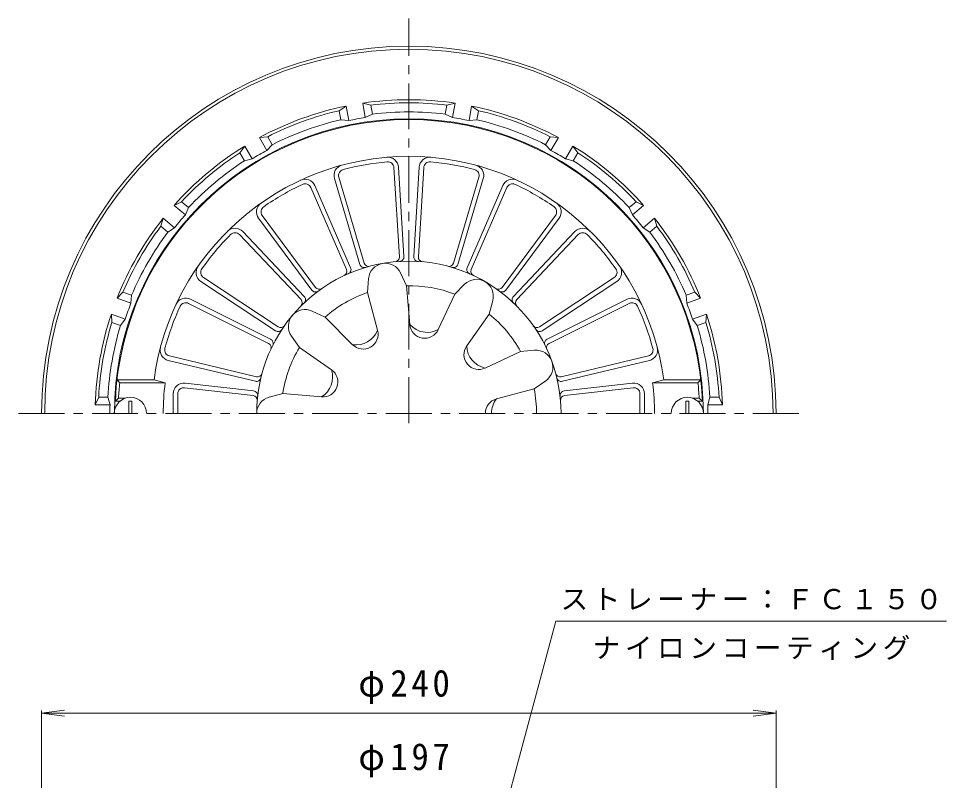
# Model space of a CAD drawing. Units: millimetres, scale not verified. Extents: x -283 to 221, y -345 to 373.
# Drawn here: x -165.6 to 137.6, y 124.4 to 373.4 of the extents above; entities that cross this region are included whole.
import ezdxf

# ---------------------------------------------------------------- set-up
doc = ezdxf.new("R2010")
doc.units = ezdxf.units.MM
doc.header["$LTSCALE"] = 3
doc.linetypes.add('CHAIN1', pattern=[8, 5, -1, 1, -1])
for name, color, linetype, lineweight in [('0-0', 3, 'Continuous', 9), ('0-2', 6, 'Continuous', 5), ('0-4', 7, 'Continuous', 9), ('0-5', 7, 'Continuous', 9)]:
    doc.layers.add(name, color=color, linetype=linetype, lineweight=lineweight)
doc.styles.add('ＭＳ ゴシック', font='')
doc.styles.get('ＭＳ ゴシック').set_extended_font_data('MS Gothic')

msp = doc.modelspace()

# ---------------------------------------------------------------- linework, layer by layer
at = {"layer": '0-0', "linetype": 'CHAIN1'}
for p, q in [((-38.1, 241.222), (-38.1, 373.412)), ((-165.644, 244.388), (90.03, 244.388))]:
    msp.add_line(p, q, dxfattribs=at)
at = {"layer": '0-0'}
for p, q in [((-53.184, 345.772), (-50.532, 345.123)), ((-60.35, 340.342), (-60.872, 343.3)), ((-50.01, 342.165), (-50.532, 345.123)), ((-26.19, 342.165), (-25.669, 345.123)), ((-17.599, 344.816), (-15.328, 343.3)), ((-15.85, 340.342), (-15.328, 343.3)), ((-86.95, 334.498), (-84.235, 334.796)), ((-82.733, 332.195), (-84.235, 334.796)), ((6.533, 332.195), (8.035, 334.796)), ((15.513, 331.748), (17.129, 329.546)), ((-91.827, 326.945), (-93.329, 329.546)), ((15.627, 326.945), (17.129, 329.546)), ((-114.824, 312.356), (-112.375, 313.565)), ((-110.074, 311.634), (-112.375, 313.565)), ((33.873, 311.634), (36.175, 313.565)), ((42.159, 308.143), (42.924, 305.521)), ((-116.823, 303.59), (-119.124, 305.521)), ((40.623, 303.59), (42.924, 305.521)), ((-133.443, 282.016), (-131.556, 283.99)), ((-128.733, 282.962), (-131.556, 283.99)), ((52.533, 282.962), (55.356, 283.989)), ((59.124, 276.848), (58.947, 274.123)), ((-132.324, 273.095), (-135.147, 274.123)), ((56.124, 273.095), (58.947, 274.123)), ((-140.563, 247.138), (-139.464, 249.638)), ((-136.46, 249.638), (-139.464, 249.638)), ((60.26, 249.637), (63.264, 249.637))]:
    msp.add_line(p, q, dxfattribs=at)
for points in [[(-50.01, 342.165), (-52.349, 341.033), (-53.184, 345.772)], [(-26.19, 342.165), (-23.851, 341.032), (-23.016, 345.772), (-25.669, 345.123)], [(-60.35, 340.342), (-57.765, 340.077), (-58.601, 344.816), (-60.872, 343.3)], [(-15.85, 340.342), (-18.435, 340.077), (-17.599, 344.816)], [(-82.733, 332.195), (-84.544, 330.331), (-86.95, 334.498)], [(6.533, 332.195), (8.344, 330.331), (10.75, 334.498), (8.035, 334.796)], [(-91.827, 326.945), (-89.307, 327.581), (-91.713, 331.748), (-93.329, 329.546)], [(15.627, 326.945), (13.107, 327.581), (15.513, 331.748)], [(-110.074, 311.634), (-111.137, 309.263), (-114.824, 312.356)], [(33.873, 311.634), (34.937, 309.263), (38.624, 312.356), (36.175, 313.565)], [(-116.823, 303.59), (-114.673, 305.05), (-118.359, 308.143), (-119.124, 305.521)], [(40.623, 303.59), (38.473, 305.05), (42.159, 308.143)], [(-128.733, 282.962), (-128.921, 280.37), (-133.443, 282.016)], [(52.533, 282.962), (52.721, 280.37), (57.243, 282.016), (55.356, 283.989)], [(-132.324, 273.095), (-130.802, 275.202), (-135.325, 276.848), (-135.147, 274.123)], [(56.124, 273.095), (54.602, 275.202), (59.124, 276.848)], [(-136.46, 249.638), (-135.751, 247.138), (-140.563, 247.138)], [(60.26, 249.637), (59.551, 247.138), (64.363, 247.138), (63.264, 249.637)]]:
    msp.add_lwpolyline(points, dxfattribs=at)
for radius, start, end in [(120, 0, 180), (119, 0, 180), (102.5, 81.53738, 98.4626), (101.5, 82.96489, 97.03508), (102.5, 101.53738, 118.4626), (101.5, 102.96489, 117.03508), (98.5, 83.05527, 96.94472), (102.5, 61.53738, 78.4626), (101.5, 62.96489, 77.03508), (96.243, 0, 180), (98.5, 103.05527, 116.94472), (97.69, 98.38689, 101.61311), (97.69, 78.38689, 81.61311), (98.5, 63.05527, 76.94472), (102.5, 121.53738, 138.4626), (102.5, 41.53738, 58.4626), (101.5, 122.96489, 137.03508), (97.69, 118.38689, 121.61311), (97.69, 58.38689, 61.61311), (101.5, 42.96489, 57.03508), (98.5, 123.05527, 136.94472), (98.5, 43.05527, 56.94472), (102.5, 141.53738, 158.4626), (97.69, 138.38689, 141.61311), (97.69, 38.38689, 41.61311), (102.5, 21.53738, 38.4626), (101.5, 142.96489, 157.03508), (98.5, 143.05527, 156.94472), (98.5, 23.05527, 36.94472), (101.5, 22.96489, 37.03508), (97.69, 158.38689, 161.61311), (97.69, 18.38689, 21.61311), (102.5, 161.53738, 178.4626), (102.5, 1.53738, 18.4626), (101.5, 162.96489, 177.03508), (98.5, 163.05527, 176.94472), (98.5, 3.05527, 16.94472), (101.5, 2.96489, 17.03508), (97.69, 178.38689, 180), (97.69, 0, 1.61311)]:
    msp.add_arc((-38.1, 244.388), radius, start, end, dxfattribs=at)
at = {"layer": '0-2'}
for p, q in [((-42.977, 324.715), (-41.204, 295.501)), ((-41.48, 324.806), (-39.708, 295.614)), ((-34.72, 324.806), (-36.492, 295.614)), ((-33.223, 324.715), (-34.996, 295.501)), ((-60.99, 321.539), (-52.666, 293.48)), ((-15.21, 321.539), (-23.534, 293.48)), ((-68.781, 318.8), (-57.131, 291.975)), ((-62.428, 321.112), (-54.11, 293.075)), ((-13.772, 321.112), (-22.09, 293.075)), ((-7.419, 318.8), (-19.069, 291.975)), ((-70.157, 318.202), (-58.498, 291.357)), ((-6.043, 318.202), (-17.702, 291.357)), ((-87.203, 308.164), (-69.796, 284.663)), ((-85.997, 309.057), (-68.578, 285.538)), ((9.797, 309.057), (-7.622, 285.538)), ((11.002, 308.164), (-6.404, 284.663)), ((-92.381, 303.819), (-72.259, 282.596)), ((16.181, 303.819), (-3.941, 282.596)), ((-93.47, 302.787), (-73.333, 281.548)), ((17.27, 302.787), (-2.867, 281.548)), ((-105.227, 288.775), (-80.814, 272.632)), ((-51.659, 283.853), (-51.26, 288.425)), ((-38.857, 286.111), (-40.796, 290.27)), ((29.027, 288.775), (4.614, 272.632)), ((-106.054, 287.524), (-81.66, 271.393)), ((-38.857, 286.111), (-37.772, 273.397)), ((-23.119, 283.336), (-19.874, 286.581)), ((29.854, 287.524), (5.46, 271.393)), ((-51.659, 283.853), (-48.33, 271.536)), ((-23.119, 283.336), (-28.486, 271.76)), ((-110.104, 280.327), (-83.918, 267.257)), ((-109.434, 281.669), (-83.268, 268.609)), ((-11.861, 276.836), (-10.672, 281.268)), ((33.234, 281.669), (7.067, 268.609)), ((33.904, 280.327), (7.718, 267.257)), ((-65.499, 275.863), (-69.658, 277.803)), ((-11.861, 276.836), (-19.202, 266.4)), ((-65.499, 275.863), (-56.496, 266.821)), ((-73.855, 265.904), (-76.487, 269.663)), ((-73.855, 265.904), (-63.387, 258.608)), ((-1.588, 264.594), (-13.141, 259.176)), ((-1.588, 264.594), (2.983, 264.994)), ((-116.709, 261.681), (-88.269, 254.866)), ((-116.36, 263.139), (-87.898, 256.32)), ((40.16, 263.139), (11.698, 256.32)), ((40.509, 261.681), (12.069, 254.866)), ((-132.572, 254.388), (-133.468, 255.388)), ((2.858, 252.378), (6.617, 255.01)), ((56.372, 254.388), (57.268, 255.388)), ((-132.572, 254.388), (-117.743, 254.388)), ((-111.373, 252.769), (-88.976, 250.207)), ((-111.202, 254.259), (-88.828, 251.7)), ((2.858, 252.378), (-9.474, 249.102)), ((35.002, 254.259), (12.628, 251.7)), ((35.173, 252.769), (12.776, 250.207)), ((56.372, 254.388), (41.543, 254.388)), ((-132.968, 249.388), (-134.017, 248.387)), ((-132.968, 249.388), (-130.701, 249.388)), ((-115.1, 250.782), (-115.1, 244.388)), ((-113.6, 244.388), (-113.6, 250.782)), ((-79.321, 250.888), (-83.753, 249.7)), ((-79.321, 250.888), (-66.612, 249.748)), ((37.4, 244.388), (37.4, 250.782)), ((38.9, 250.782), (38.9, 244.388)), ((56.768, 249.388), (54.501, 249.388)), ((56.768, 249.388), (57.817, 248.387)), ((-134.017, 248.387), (-132.5, 248.387)), ((-128.6, 248.387), (-129.6, 248.387)), ((-129.6, 244.388), (-129.6, 248.387)), ((-128.6, 244.388), (-128.6, 248.387)), ((52.4, 248.387), (53.4, 248.387)), ((52.4, 244.388), (52.4, 248.387)), ((53.4, 244.388), (53.4, 248.387)), ((57.817, 248.387), (56.3, 248.387))]:
    msp.add_line(p, q, dxfattribs=at)
for points in [[(-133.468, 255.388), (-121.377, 255.388), (-117.743, 254.388)], [(57.268, 255.388), (45.177, 255.388), (41.543, 254.388)]]:
    msp.add_lwpolyline(points, dxfattribs=at)
for centre, radius, start, end in [((-38.1, 244.388), 96, 2.38802, 177.61198), ((-38.1, 244.388), 84, 7.52463, 172.47537), ((-44.974, 324.594), 3.5, 3.47472, 94.89842), ((-31.226, 324.594), 3.5, 85.10176, 176.52547), ((-59.073, 322.107), 3.5, 105.10176, 196.52547), ((-38.1, 244.388), 82.5, 94.89825, 105.10173), ((-44.974, 324.594), 2, 3.47487, 94.89857), ((-31.226, 324.594), 2, 85.10176, 176.52547), ((-38.1, 244.388), 82.5, 74.89825, 85.10173), ((-17.127, 322.107), 3.5, 343.47472, 74.89842), ((-59.073, 322.107), 2, 105.10176, 196.52547), ((-17.127, 322.107), 2, 343.47487, 74.89857), ((-38.1, 244.388), 82.5, 114.89825, 125.10173), ((-71.991, 317.406), 3.5, 23.47472, 114.89842), ((-71.991, 317.406), 2, 23.47487, 114.89857), ((-4.209, 317.406), 3.5, 65.10176, 156.52547), ((-4.209, 317.406), 2, 65.10176, 156.52547), ((-38.1, 244.388), 82.5, 54.89825, 65.10173), ((-84.39, 310.247), 3.5, 125.10176, 216.52547), ((8.19, 310.247), 3.5, 323.47472, 54.89842), ((-84.39, 310.247), 2, 125.10176, 216.52547), ((8.19, 310.247), 2, 323.47487, 54.89857), ((-94.921, 301.411), 3.5, 43.47472, 134.89842), ((-94.921, 301.411), 2, 43.47487, 134.89857), ((18.721, 301.411), 3.5, 45.10176, 136.52547), ((18.721, 301.411), 2, 45.10176, 136.52547), ((-38.1, 244.388), 82.5, 134.89825, 145.10173), ((-38.1, 244.388), 82.5, 34.89825, 45.10173), ((-42.701, 295.41), 1.5, 275.15231, 3.47432), ((-41.205, 295.523), 1.5, 273.47458, 3.4751), ((-34.995, 295.523), 1.5, 176.52489, 266.52541), ((-33.499, 295.411), 1.5, 176.52567, 264.84767), ((-104.124, 290.443), 3.5, 145.10176, 236.52547), ((-104.124, 290.443), 2, 145.10176, 236.52547), ((-38.1, 244.388), 49.73, 0, 180), ((-59.874, 290.76), 1.5, 295.15231, 23.47432), ((-58.507, 291.378), 1.5, 293.47458, 23.4751), ((-52.672, 293.501), 1.5, 196.52489, 286.52541), ((-51.228, 293.907), 1.5, 196.52567, 284.84767), ((-45.781, 287.946), 5.5, 24.99896, 175.00104), ((-24.972, 293.907), 1.5, 255.15231, 343.47432), ((-23.528, 293.501), 1.5, 253.47458, 343.4751), ((-17.693, 291.378), 1.5, 156.52489, 246.52541), ((-16.326, 290.76), 1.5, 156.52567, 244.84767), ((27.924, 290.443), 2, 303.47487, 34.89857), ((27.924, 290.443), 3.5, 303.47472, 34.89842), ((-15.985, 282.692), 5.5, 344.99896, 135.00104), ((-67.373, 286.431), 1.5, 216.52567, 304.84767), ((-38.1, 244.388), 41.73, 68.96107, 91.03893), ((-8.827, 286.431), 1.5, 235.15231, 323.47432), ((-110.997, 278.538), 3.5, 63.47472, 154.89842), ((-73.348, 281.564), 1.5, 313.47458, 43.4751), ((-68.591, 285.556), 1.5, 216.52489, 306.52541), ((-38.1, 244.388), 41.73, 108.96107, 131.03894), ((-7.609, 285.556), 1.5, 233.47458, 323.4751), ((-2.852, 281.564), 1.5, 136.52489, 226.52541), ((34.797, 278.538), 3.5, 25.10176, 116.52547), ((-38.1, 244.388), 82.5, 154.89825, 165.01146), ((-110.997, 278.538), 2, 63.47487, 154.89857), ((-74.421, 280.516), 1.5, 315.15231, 43.47432), ((-1.779, 280.516), 1.5, 136.52567, 224.84767), ((34.797, 278.538), 2, 25.10176, 116.52547), ((-38.1, 244.388), 82.5, 14.89825, 25.10173), ((-71.982, 272.818), 5.5, 64.99896, 215.00104), ((-38.1, 244.388), 41.73, 28.96106, 51.03893), ((-79.987, 273.883), 1.5, 236.52567, 324.84767), ((-32.912, 273.812), 4.878, 184.87517, 335.12476), ((-32.083, 278.51), 7.649, 221.94609, 298.05399), ((3.787, 273.883), 1.5, 215.15231, 303.47432), ((-80.833, 272.644), 1.5, 236.52489, 326.52541), ((-53.039, 270.263), 4.878, 224.87517, 15.12476), ((-55.424, 274.394), 7.649, 261.94609, 338.05399), ((4.632, 272.644), 1.5, 213.47458, 303.4751), ((-84.588, 265.915), 1.5, 335.15231, 63.47432), ((-83.937, 267.267), 1.5, 333.47458, 63.4751), ((7.737, 267.267), 1.5, 116.52489, 206.52541), ((8.388, 265.915), 1.5, 116.52567, 204.84767), ((-115.894, 265.084), 3.5, 165.10176, 256.52547), ((-115.894, 265.084), 2, 165.10176, 256.52547), ((-38.1, 244.388), 41.73, 148.96107, 171.03893), ((-15.212, 263.593), 4.878, 144.87517, 295.12476), ((-11.558, 266.659), 7.649, 181.94609, 258.05399), ((3.463, 259.515), 5.5, 304.99896, 95.00104), ((39.694, 265.084), 2, 283.47487, 14.89857), ((39.694, 265.084), 3.5, 283.47472, 14.89842), ((-66.176, 254.606), 4.878, 264.87524, 55.12483), ((-70.659, 256.238), 7.649, 301.94601, 18.05391), ((-87.92, 256.325), 1.5, 256.52489, 346.52541), ((-87.549, 257.778), 1.5, 256.52567, 344.84767), ((11.349, 257.778), 1.5, 195.15231, 283.47432), ((11.72, 256.325), 1.5, 193.47458, 283.4751), ((-38.1, 244.388), 95, 173.95767, 176.98305), ((-38.1, 244.388), 80.268, 172.89853, 180), ((-111.6, 250.782), 3.5, 83.47501, 180), ((-111.6, 250.782), 2, 83.47501, 180), ((-88.998, 250.21), 1.5, 353.47458, 83.4751), ((-38.1, 244.388), 41.73, 0, 11.03893), ((12.798, 250.209), 1.5, 96.52489, 186.52541), ((35.4, 250.782), 3.5, 0, 96.52499), ((35.4, 250.782), 2, 0, 96.52499), ((-38.1, 244.388), 80.268, 0, 7.10147), ((-38.1, 244.388), 95, 3.01695, 6.04233), ((-129.1, 244.388), 5.25, 0, 180), ((-89.147, 248.717), 1.5, 355.15231, 83.47432), ((-82.33, 244.388), 5.5, 104.99896, 180), ((-8.222, 244.388), 4.878, 104.87517, 180), ((-3.451, 244.388), 7.649, 141.94609, 180.00018), ((12.947, 248.717), 1.5, 96.52567, 184.84767), ((52.9, 244.388), 5.25, 0, 180)]:
    msp.add_arc(centre, radius, start, end, dxfattribs=at)
at = {"layer": '0-4'}
for p, q in [((-158.1, 146.422), (-150.664, 147.4)), ((-158.1, -95.121), (-158.1, 147.322)), ((-158.1, 146.422), (81.9, 146.422)), ((-158.1, 146.422), (-150.664, 145.443)), ((81.9, 146.422), (74.464, 147.4)), ((81.9, 146.422), (74.464, 145.443)), ((81.9, -95.121), (81.9, 147.322))]:
    msp.add_line(p, q, dxfattribs=at)
at = {"layer": '0-5'}
for p, q in [((-19.724, 65.888), (9.894, 176.422)), ((9.894, 176.422), (137.573, 176.422))]:
    msp.add_line(p, q, dxfattribs=at)

# ---------------------------------------------------------------- texts
at = {"layer": '0-4', "color": 2, "char_height": 8.798, "attachment_point": 7, "style": 'ＭＳ ゴシック'}
for s, insert in [('\\T1.21;\\W0.95;φ240', (-54.6, 149.422)), ('\\T1.21;\\W0.95;φ197', (-54.6, 125.422))]:
    msp.add_mtext(s, dxfattribs=dict(at, insert=insert))
at = {"layer": '0-5', "char_height": 6.598, "attachment_point": 7, "style": 'ＭＳ ゴシック'}
for s, insert in [('\\T1.17;ストレーナー：ＦＣ１５０', (11.484, 180.024)), ('\\T1.17;ナイロンコーティング', (21.984, 163.754))]:
    msp.add_mtext(s, dxfattribs=dict(at, insert=insert))

doc.saveas('drawing.dxf')
